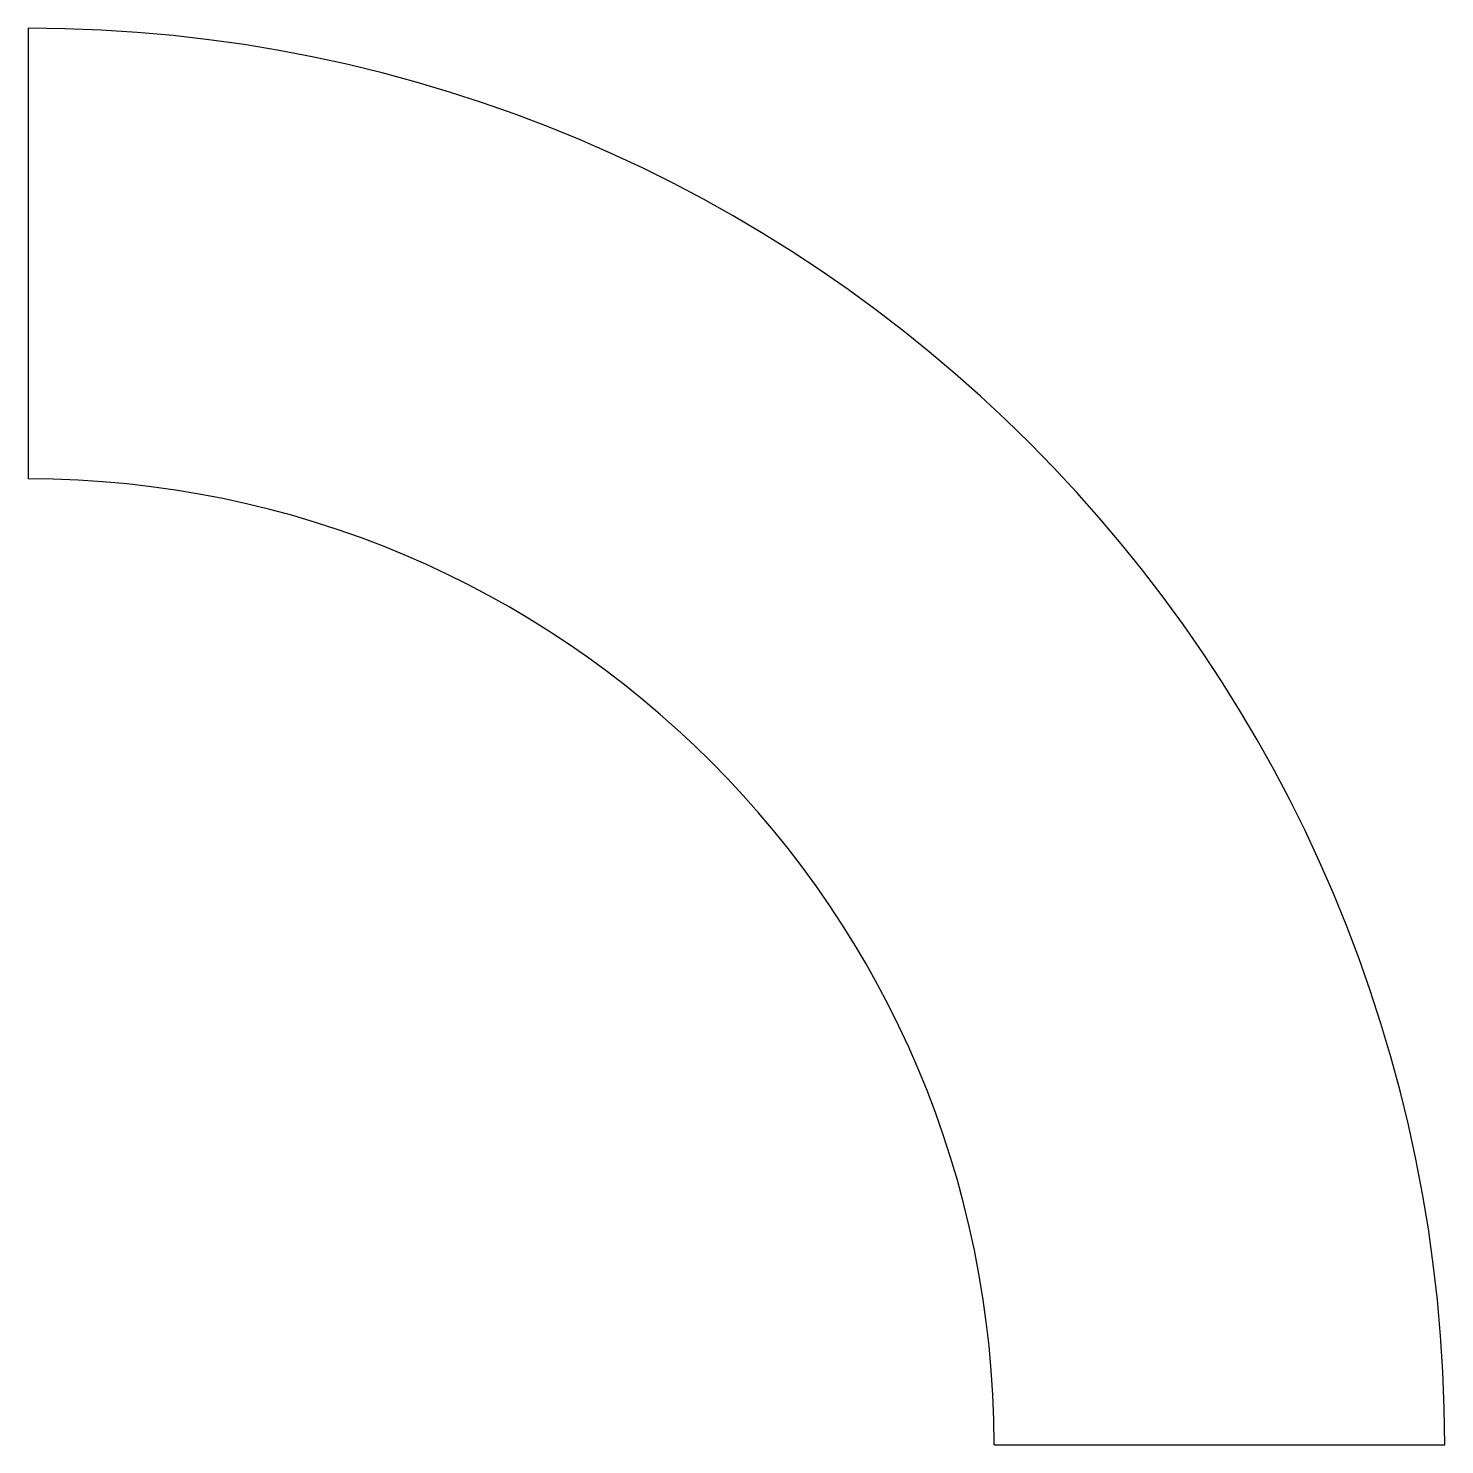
# Model space of a CAD drawing. Header units: millimetres. Extents: x 0 to 110, y 0 to 110.
import ezdxf

# ---------------------------------------------------------------- set-up
doc = ezdxf.new("R2010")
doc.units = ezdxf.units.MM

msp = doc.modelspace()

# ---------------------------------------------------------------- linework, layer by layer
for p, q in [((0, 110), (0, 75)), ((75, 0), (110, 0))]:
    msp.add_line(p, q)
for radius in [110, 75]:
    msp.add_arc((0, 0), radius, 0, 90)

doc.saveas('drawing.dxf')
